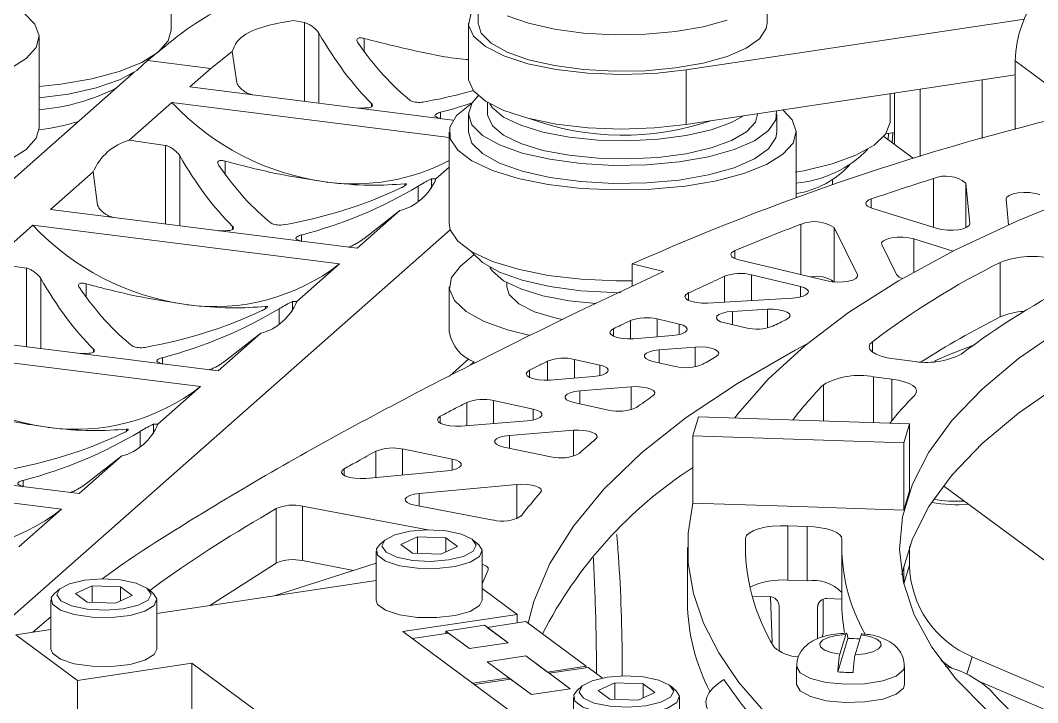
# Model space of a CAD drawing. Header units: millimetres. Extents: x 30 to 313, y 16 to 167.
# Drawn here: x 201.39 to 227.77, y 125.09 to 142.78 of the extents above; entities that cross this region are included whole.
import ezdxf

# ---------------------------------------------------------------- set-up
doc = ezdxf.new("R2010")
doc.units = ezdxf.units.MM

msp = doc.modelspace()

# ---------------------------------------------------------------- linework, layer by layer
at = {"color": 7, "linetype": 'Continuous', "lineweight": 15}
for p, q in [((205.294, 142.521), (205.294, 144.878)), ((213.254, 143.65), (213.254, 142.707)), ((220.754, 142.707), (220.754, 143.65)), ((208.473, 142.778), (208.757, 142.718)), ((218.65, 141.492), (227.421, 142.812)), ((213.004, 142.707), (213.004, 141.293)), ((201.872, 139.995), (201.872, 142.352)), ((206.88, 141.972), (206.326, 141.534)), ((206.997, 141.165), (206.88, 141.972)), ((204.689, 141.74), (204.678, 141.731)), ((204.689, 141.74), (206.326, 141.534)), ((228.483, 140.763), (227.182, 141.725)), ((227.182, 141.725), (227.182, 139.952)), ((204.34, 141.432), (186.619, 125.804)), ((206.326, 141.534), (205.778, 141.051)), ((218.65, 141.492), (218.65, 140.078)), ((204.239, 141.372), (204.199, 141.308)), ((218.65, 140.078), (227.182, 141.362)), ((226.329, 139.719), (226.329, 141.233)), ((203.794, 140.951), (203.794, 140.977)), ((205.778, 141.051), (212.603, 140.191)), ((223.945, 140.175), (223.945, 140.875)), ((224.055, 139.557), (224.055, 140.891)), ((224.721, 139.251), (224.721, 140.991)), ((205.318, 140.645), (204.211, 139.669)), ((205.318, 140.645), (212.504, 139.74)), ((213.504, 140.648), (213.504, 140.35)), ((213.004, 140.35), (213.004, 139.879)), ((220.504, 140.35), (220.504, 140.357)), ((221.004, 139.879), (221.004, 140.35)), ((212.504, 139.879), (212.504, 137.522)), ((221.504, 138.192), (221.504, 139.879)), ((223.828, 139.835), (224.055, 139.869)), ((223.995, 139.601), (224.006, 139.861)), ((204.211, 139.669), (205.151, 139.537)), ((224.542, 139.197), (223.774, 139.765)), ((203.279, 138.847), (202.172, 137.87)), ((203.39, 137.985), (203.279, 138.847)), ((212.504, 138.969), (212.163, 138.668)), ((212.051, 138.668), (212.163, 138.668)), ((222.445, 138.525), (222.445, 138.631)), ((226.006, 137.507), (225.905, 138.56)), ((227.009, 137.479), (226.945, 138.144)), ((202.172, 137.87), (210.123, 136.869)), ((211.23, 137.845), (210.123, 136.869)), ((211.23, 137.845), (210.291, 137.115)), ((223.468, 137.91), (225.164, 137.38)), ((201.712, 137.465), (200.605, 136.489)), ((201.712, 137.465), (209.663, 136.463)), ((212.535, 137.346), (197.844, 124.39)), ((223.091, 136.183), (222.491, 137.406)), ((224.102, 136.187), (223.721, 136.965)), ((224.556, 137.113), (225.574, 136.795)), ((212.8, 136.401), (213.142, 136.703)), ((200.605, 136.489), (201.544, 136.357)), ((209.663, 136.463), (208.556, 135.487)), ((218.066, 136.267), (217.254, 136.462)), ((217.254, 135.883), (217.254, 136.462)), ((222.305, 136.021), (220.017, 136.57)), ((226.792, 135.088), (226.792, 136.503)), ((221.615, 135.878), (220.346, 136.183)), ((212.51, 135.872), (212.51, 134.693)), ((214.004, 135.978), (214.004, 135.872)), ((208.445, 135.487), (208.556, 135.487)), ((219.208, 135.449), (221.41, 135.579)), ((219.851, 135.233), (220.761, 135.287)), ((218.468, 134.904), (217.901, 135.036)), ((220.196, 134.805), (219.651, 134.933)), ((198.566, 134.69), (206.517, 133.688)), ((207.624, 134.664), (206.517, 133.688)), ((207.624, 134.664), (206.684, 133.935)), ((217.292, 134.525), (218.297, 134.605)), ((198.106, 134.285), (206.057, 133.283)), ((217.951, 134.235), (218.882, 134.309)), ((213.052, 133.836), (213.151, 133.923)), ((216.41, 133.842), (215.755, 133.989)), ((218.367, 133.804), (217.788, 133.934)), ((224.512, 133.943), (224.044, 134.002)), ((225.116, 133.932), (225.096, 133.949)), ((215.121, 133.452), (216.247, 133.542)), ((223.981, 133.475), (223.513, 133.534)), ((206.057, 133.283), (204.95, 132.307)), ((215.894, 133.171), (217.225, 133.277)), ((214.685, 132.699), (213.653, 132.921)), ((216.641, 132.675), (215.739, 132.869)), ((218.82, 132.005), (218.97, 132.503)), ((218.97, 132.503), (224.442, 132.32)), ((204.839, 132.307), (204.95, 132.307)), ((212.815, 132.261), (214.53, 132.397)), ((224.293, 131.822), (224.442, 132.32)), ((224.442, 132.32), (224.442, 130.576)), ((214.07, 132.018), (215.729, 132.149)), ((218.82, 130.234), (218.82, 132.005)), ((218.82, 132.005), (224.293, 131.822)), ((212.581, 131.402), (211.296, 131.665)), ((215.145, 131.464), (213.924, 131.714)), ((224.293, 131.822), (224.293, 130.078)), ((194.959, 131.51), (202.91, 130.508)), ((204.017, 131.484), (202.91, 130.508)), ((204.017, 131.484), (203.078, 130.754)), ((194.5, 131.104), (202.451, 130.103)), ((210.349, 130.904), (212.453, 131.099)), ((211.729, 130.513), (214.263, 130.748)), ((224.293, 130.078), (224.442, 130.576)), ((225.324, 130.714), (228.361, 128.471)), ((202.451, 130.103), (201.344, 129.126)), ((208.016, 128.707), (208.016, 130.121)), ((211.956, 129.568), (208.7, 130.185)), ((208.7, 128.771), (208.7, 130.185)), ((213.643, 129.824), (211.616, 130.208)), ((221.556, 130.17), (218.827, 130.261)), ((224.293, 130.078), (221.556, 130.17)), ((221.79, 129.659), (221.291, 129.676)), ((221.291, 128.262), (221.291, 129.676)), ((221.79, 128.245), (221.79, 129.659)), ((210.84, 129.304), (210.699, 129.181)), ((211.682, 129.385), (211.25, 129.185)), ((211.682, 129.385), (212.417, 129.36)), ((211.682, 128.956), (211.682, 129.385)), ((212.721, 129.135), (212.417, 129.36)), ((212.417, 128.995), (212.417, 129.36)), ((213.272, 129.181), (213.131, 129.304)), ((210.61, 129.019), (210.61, 127.746)), ((211.25, 129.185), (211.554, 128.96)), ((212.721, 129.135), (212.289, 128.935)), ((213.36, 127.746), (213.36, 129.019)), ((218.685, 129.113), (218.685, 127.698)), ((222.685, 129.113), (222.685, 127.698)), ((224.442, 129.14), (224.442, 128.654)), ((210.027, 128.519), (208.7, 128.771)), ((212.289, 128.935), (211.554, 128.96)), ((208.016, 128.707), (206.303, 127.607)), ((210.61, 128.706), (207.939, 127.851)), ((224.293, 128.631), (224.293, 128.18)), ((204.928, 127.398), (210.61, 128.252)), ((221.79, 128.245), (221.291, 128.262)), ((202.407, 128.037), (202.267, 127.913)), ((203.249, 128.117), (202.818, 127.917)), ((203.249, 128.117), (203.985, 128.092)), ((203.249, 127.688), (203.249, 128.117)), ((204.288, 127.868), (203.985, 128.092)), ((203.985, 127.727), (203.985, 128.092)), ((204.839, 127.913), (204.699, 128.037)), ((213.36, 128.047), (214.268, 127.376)), ((202.178, 127.751), (202.178, 126.478)), ((202.818, 127.917), (203.122, 127.693)), ((203.857, 127.668), (203.122, 127.693)), ((204.288, 127.868), (203.857, 127.668)), ((204.928, 126.478), (204.928, 127.751)), ((220.362, 127.853), (220.813, 127.838)), ((222.207, 126.883), (222.207, 127.771)), ((222.306, 127.788), (222.685, 127.775)), ((206.303, 127.607), (206.299, 127.604)), ((221.062, 126.416), (221.062, 127.593)), ((222.057, 126.742), (222.057, 127.56)), ((202.178, 127.313), (201.709, 126.914)), ((211.306, 126.931), (214.268, 127.376)), ((214.495, 127.192), (213.493, 127.041)), ((214.268, 127.376), (214.268, 127.158)), ((214.495, 127.192), (216.062, 126.034)), ((201.27, 126.848), (202.178, 126.985)), ((214.82, 124.332), (211.306, 126.931)), ((211.551, 126.749), (212.49, 126.891)), ((212.418, 126.943), (213.421, 127.094)), ((212.418, 126.88), (212.418, 126.943)), ((213.031, 126.491), (212.418, 126.943)), ((213.031, 126.491), (212.49, 126.891)), ((214.034, 126.641), (213.421, 127.094)), ((213.493, 127.041), (214.034, 126.641)), ((201.27, 126.848), (202.873, 125.663)), ((214.034, 126.641), (213.031, 126.491)), ((222.844, 126.75), (222.584, 125.885)), ((222.637, 126.343), (222.791, 126.857)), ((223.189, 126.844), (223.035, 126.33)), ((202.873, 125.663), (205.836, 126.108)), ((205.836, 126.108), (208.061, 124.464)), ((205.836, 126.108), (205.836, 124.586)), ((214.493, 126.302), (213.49, 126.151)), ((214.057, 125.733), (213.49, 126.151)), ((214.641, 125.3), (213.49, 126.151)), ((214.493, 126.302), (215.059, 125.883)), ((215.644, 125.451), (214.493, 126.302)), ((225.261, 126.18), (225.552, 125.973)), ((226.07, 126.279), (238.399, 120.957)), ((216.062, 126.034), (215.059, 125.883)), ((216.106, 126.002), (215.103, 125.851)), ((215.103, 125.851), (215.644, 125.451)), ((216.062, 126.034), (216.062, 125.995)), ((216.106, 126.002), (216.476, 125.728)), ((221.513, 126.028), (221.513, 125.556)), ((224.313, 125.556), (224.313, 126.028)), ((202.873, 122.45), (202.873, 125.663)), ((213.117, 125.591), (214.057, 125.733)), ((213.161, 125.559), (214.1, 125.7)), ((214.056, 125.694), (214.057, 125.733)), ((214.641, 125.3), (214.1, 125.7)), ((216.8, 125.601), (216.368, 125.401)), ((216.8, 125.601), (217.535, 125.577)), ((216.8, 125.173), (216.8, 125.601)), ((217.839, 125.352), (217.535, 125.577)), ((217.535, 125.211), (217.535, 125.577)), ((226.315, 125.611), (237.771, 120.666)), ((215.644, 125.451), (214.641, 125.3)), ((215.957, 125.521), (215.817, 125.397)), ((216.368, 125.401), (216.672, 125.177)), ((217.839, 125.352), (217.407, 125.152)), ((218.389, 125.397), (218.249, 125.521)), ((215.728, 125.235), (215.728, 123.963)), ((217.407, 125.152), (216.672, 125.177)), ((218.478, 123.963), (218.478, 125.235))]:
    msp.add_line(p, q, dxfattribs=at)
at = {"color": 8, "linetype": 'Continuous', "lineweight": 15}
for p, q in [((208.757, 140.676), (208.757, 142.718)), ((209.129, 140.629), (209.129, 142.442)), ((210.302, 141.97), (210.302, 142.309)), ((210.496, 140.543), (210.496, 140.618)), ((212.282, 140.231), (212.282, 140.393)), ((223.892, 139.678), (223.9, 139.845)), ((205.151, 137.495), (205.151, 139.537)), ((205.523, 137.448), (205.523, 139.262)), ((206.696, 138.79), (206.696, 139.129)), ((211.354, 138.489), (211.354, 138.542)), ((212.051, 138.415), (212.051, 138.668)), ((225.062, 137.412), (225.062, 138.676)), ((225.905, 137.401), (225.905, 138.56)), ((211.705, 138.096), (211.705, 138.483)), ((223.452, 137.916), (223.452, 138.148)), ((206.89, 137.362), (206.89, 137.438)), ((221.622, 136.185), (221.622, 137.49)), ((226.006, 137.496), (226.006, 137.507)), ((208.676, 137.051), (208.676, 137.213)), ((222.491, 135.993), (222.491, 137.406)), ((224.556, 136.252), (224.556, 137.113)), ((219.917, 136.601), (219.917, 136.808)), ((201.544, 134.315), (201.544, 136.357)), ((219.648, 135.475), (219.648, 136.145)), ((220.346, 135.516), (220.346, 136.183)), ((223.091, 136.129), (223.091, 136.183)), ((201.917, 134.268), (201.917, 136.081)), ((203.09, 135.609), (203.09, 135.948)), ((221.615, 135.608), (221.615, 135.878)), ((218.714, 135.517), (218.714, 135.71)), ((207.747, 135.308), (207.747, 135.361)), ((208.445, 135.235), (208.445, 135.487)), ((208.099, 134.916), (208.099, 135.302)), ((219.851, 134.886), (219.851, 135.233)), ((220.761, 134.804), (220.761, 135.287)), ((217.204, 134.521), (217.204, 134.994)), ((217.901, 134.573), (217.901, 135.036)), ((218.468, 134.63), (218.468, 134.904)), ((216.764, 134.593), (216.764, 134.782)), ((218.882, 133.795), (218.882, 134.309)), ((223.479, 134.182), (223.479, 134.445)), ((203.284, 134.182), (203.284, 134.257)), ((205.07, 133.871), (205.07, 134.032)), ((217.951, 133.898), (217.951, 134.235)), ((212.514, 133.557), (213.018, 134.001)), ((215.06, 133.449), (215.06, 133.943)), ((215.755, 133.503), (215.755, 133.989)), ((216.41, 133.566), (216.41, 133.842)), ((214.588, 133.522), (214.588, 133.706)), ((223.513, 132.351), (223.513, 133.534)), ((217.225, 132.684), (217.225, 133.277)), ((222.209, 132.395), (222.209, 133.327)), ((223.981, 132.392), (223.981, 133.475)), ((215.894, 132.835), (215.894, 133.171)), ((212.96, 132.272), (212.96, 132.871)), ((213.653, 132.327), (213.653, 132.921)), ((214.685, 132.419), (214.685, 132.699)), ((212.276, 132.334), (212.276, 132.512)), ((204.141, 132.128), (204.141, 132.181)), ((204.839, 132.055), (204.839, 132.307)), ((204.492, 131.736), (204.492, 132.122)), ((214.07, 131.684), (214.07, 132.018)), ((215.729, 131.478), (215.729, 132.149)), ((211.296, 130.992), (211.296, 131.665)), ((210.606, 130.928), (210.606, 131.609)), ((212.581, 131.118), (212.581, 131.402)), ((209.784, 130.98), (209.784, 131.15)), ((201.464, 130.69), (201.464, 130.852)), ((214.263, 129.857), (214.263, 130.748)), ((211.729, 130.186), (211.729, 130.513)), ((220.191, 128.875), (220.191, 129.35)), ((224.296, 128.167), (224.442, 128.654)), ((220.834, 127.833), (220.88, 126.646)), ((222.057, 127.56), (222.094, 127.682)), ((222.177, 126.784), (222.207, 126.883)), ((225.933, 125.826), (226.07, 126.279))]:
    msp.add_line(p, q, dxfattribs=at)
at = {"color": 7, "linetype": 'Continuous', "lineweight": 15, "flags": 128}
for points in [[(201.292, 143.089), (201.474, 142.969), (201.762, 142.681), (201.871, 142.38), (201.795, 142.077), (201.539, 141.786), (201.111, 141.518), (200.531, 141.284), (199.821, 141.094), (199.011, 140.955), (198.134, 140.874), (197.226, 140.853), (196.323, 140.894), (195.464, 140.994), (194.682, 141.15), (194.011, 141.355), (193.478, 141.6), (193.103, 141.877), (192.904, 142.173), (192.887, 142.477), (193.054, 142.775), (193.398, 143.056), (193.451, 143.089)], [(218.65, 141.492), (217.826, 141.402), (216.963, 141.374), (216.103, 141.408), (215.284, 141.503), (214.547, 141.655), (213.925, 141.856), (213.447, 142.097), (213.136, 142.367), (213.007, 142.653), (213.066, 142.941), (213.254, 143.171)], [(256.966, 143.058), (255.458, 143.004), (252.704, 142.858), (249.985, 142.651), (247.314, 142.384), (244.701, 142.059), (242.159, 141.677), (239.698, 141.24), (237.33, 140.749), (235.065, 140.206), (232.913, 139.615), (230.884, 138.978), (228.985, 138.297), (227.227, 137.575), (225.616, 136.817), (224.16, 136.024), (222.864, 135.201), (221.736, 134.351), (220.779, 133.477), (219.998, 132.585), (219.912, 132.471)], [(219.715, 142.786), (219.095, 142.612), (218.377, 142.487), (217.594, 142.416), (216.784, 142.402), (215.985, 142.447), (215.233, 142.548), (214.564, 142.701), (214.009, 142.898)], [(205.294, 142.521), (205.218, 142.246), (204.961, 141.955), (204.534, 141.686), (203.953, 141.453), (203.244, 141.263), (202.434, 141.124), (201.872, 141.064)], [(220.754, 142.707), (220.73, 142.567), (220.552, 142.303), (220.209, 142.058), (219.715, 141.844), (219.095, 141.67), (218.377, 141.544), (217.594, 141.473), (216.784, 141.459), (215.985, 141.504), (215.233, 141.605), (214.564, 141.758), (214.009, 141.955), (213.594, 142.187), (213.338, 142.444), (213.254, 142.707)], [(204.714, 141.784), (204.692, 141.75), (204.408, 141.478), (203.955, 141.232), (203.354, 141.025), (202.633, 140.865), (201.872, 140.765)], [(218.65, 140.078), (217.826, 139.988), (216.963, 139.96), (216.103, 139.994), (215.284, 140.089), (214.547, 140.241), (213.925, 140.442), (213.447, 140.683), (213.136, 140.953), (213.007, 141.238), (213.004, 141.293)], [(221.158, 140.455), (221.4, 140.2), (221.504, 139.898), (221.423, 139.596), (221.162, 139.305), (220.731, 139.038), (220.147, 138.805), (219.434, 138.616), (218.622, 138.479), (217.743, 138.399), (216.835, 138.38), (215.933, 138.422), (215.075, 138.524), (214.296, 138.681), (213.628, 138.887), (213.098, 139.134), (212.728, 139.411), (212.533, 139.708), (212.522, 140.011), (212.693, 140.309), (213.041, 140.59), (213.084, 140.615)], [(220.997, 140.431), (220.979, 140.2), (220.789, 139.919), (220.422, 139.658), (219.896, 139.429), (219.234, 139.243), (218.468, 139.109), (217.634, 139.034), (216.77, 139.019), (215.917, 139.067), (215.115, 139.175), (214.401, 139.338), (213.809, 139.548), (213.366, 139.796), (213.094, 140.069), (213.004, 140.356), (213.101, 140.643), (213.262, 140.822)], [(220.137, 140.302), (219.83, 140.133), (219.299, 139.941), (218.654, 139.793), (217.925, 139.696), (217.151, 139.656), (216.369, 139.674), (215.619, 139.75), (214.939, 139.88), (214.362, 140.057), (213.917, 140.272), (213.627, 140.514), (213.559, 140.615)], [(220.504, 140.35), (220.446, 140.139), (220.218, 139.889), (219.83, 139.662), (219.299, 139.469), (218.654, 139.321), (217.925, 139.225), (217.151, 139.185), (216.369, 139.203), (215.619, 139.279), (214.939, 139.408), (214.362, 139.585), (213.917, 139.8), (213.627, 140.043), (213.507, 140.301), (213.504, 140.35)], [(223.945, 140.175), (223.943, 140.127), (223.822, 139.826), (223.522, 139.54), (223.055, 139.279), (222.44, 139.055), (221.702, 138.877), (221.489, 138.839)], [(201.872, 139.995), (201.795, 139.72), (201.539, 139.429), (201.111, 139.161), (200.531, 138.927), (199.821, 138.737), (199.011, 138.598), (198.134, 138.517), (197.226, 138.496), (196.323, 138.537), (195.464, 138.637), (194.682, 138.793), (194.011, 138.998), (193.478, 139.243), (193.103, 139.52), (192.904, 139.816), (192.872, 139.995)], [(221.004, 139.879), (220.979, 139.729), (220.789, 139.447), (220.422, 139.186), (219.896, 138.958), (219.234, 138.772), (218.468, 138.638), (217.634, 138.562), (216.77, 138.548), (215.917, 138.596), (215.115, 138.704), (214.401, 138.866), (213.809, 139.077), (213.366, 139.324), (213.094, 139.598), (213.004, 139.879)], [(256.221, 139.774), (254.176, 139.67), (251.687, 139.49), (249.241, 139.252), (246.852, 138.957), (244.529, 138.608), (242.285, 138.206), (240.131, 137.753), (238.077, 137.25), (236.133, 136.701), (234.309, 136.108), (232.614, 135.475), (231.055, 134.803), (229.64, 134.097), (228.377, 133.359), (227.271, 132.594), (226.328, 131.805), (225.552, 130.996), (224.947, 130.172), (224.517, 129.334), (224.262, 128.49), (224.247, 128.406)], [(226.945, 138.144), (226.964, 138.195), (227.027, 138.241), (227.129, 138.279), (227.261, 138.305), (227.41, 138.316), (227.562, 138.312), (227.703, 138.293), (227.82, 138.26)], [(223.452, 138.148), (223.39, 138.123), (223.344, 138.093), (223.317, 138.061), (223.31, 138.028), (223.322, 137.995), (223.353, 137.964), (223.402, 137.935), (223.468, 137.91)], [(217.254, 136.024), (216.835, 136.023), (215.933, 136.065), (215.075, 136.167), (214.296, 136.324), (213.628, 136.53), (213.098, 136.777), (212.728, 137.054), (212.533, 137.351), (212.504, 137.522)], [(226.006, 137.507), (225.989, 137.458), (225.931, 137.414), (225.836, 137.376), (225.712, 137.35), (225.571, 137.336), (225.425, 137.337), (225.285, 137.352), (225.164, 137.38)], [(224.556, 137.113), (224.429, 137.142), (224.28, 137.157), (224.125, 137.156), (223.979, 137.139), (223.856, 137.108), (223.766, 137.066), (223.72, 137.016), (223.721, 136.965)], [(216.958, 135.717), (216.77, 135.719), (215.917, 135.767), (215.115, 135.875), (214.401, 136.038), (213.809, 136.248), (213.366, 136.496), (213.094, 136.77), (213.084, 136.785)], [(219.917, 136.808), (219.863, 136.78), (219.826, 136.749), (219.81, 136.715), (219.814, 136.682), (219.838, 136.649), (219.881, 136.619), (219.941, 136.592), (220.017, 136.57)], [(212.8, 136.401), (212.568, 136.111), (212.514, 135.811), (212.641, 135.513), (212.943, 135.23), (213.41, 134.973), (214.021, 134.752), (214.605, 134.605)], [(216.308, 135.436), (215.619, 135.508), (214.939, 135.637), (214.362, 135.814), (213.917, 136.029), (213.627, 136.272), (213.559, 136.373)], [(223.091, 136.183), (223.093, 136.134), (223.052, 136.087), (222.972, 136.046), (222.86, 136.014), (222.726, 135.995), (222.58, 135.99), (222.436, 135.998), (222.305, 136.021)], [(215.442, 135.018), (215.277, 135.054), (214.722, 135.223), (214.309, 135.432), (214.066, 135.67), (214.004, 135.872)], [(221.615, 135.878), (221.72, 135.845), (221.79, 135.802), (221.822, 135.755), (221.81, 135.706), (221.757, 135.661), (221.668, 135.622), (221.548, 135.594), (221.41, 135.579)], [(218.714, 135.71), (218.647, 135.666), (218.621, 135.618), (218.639, 135.569), (218.698, 135.524), (218.794, 135.487), (218.919, 135.461), (219.061, 135.448), (219.208, 135.449)], [(219.851, 135.233), (219.712, 135.218), (219.592, 135.19), (219.502, 135.151), (219.45, 135.105), (219.439, 135.056), (219.472, 135.009), (219.545, 134.966), (219.651, 134.933)], [(221.261, 135.029), (221.325, 135.073), (221.348, 135.121), (221.329, 135.169), (221.268, 135.213), (221.172, 135.25), (221.048, 135.276), (220.907, 135.288), (220.761, 135.287)], [(218.468, 134.904), (218.572, 134.871), (218.644, 134.83), (218.678, 134.783), (218.672, 134.736), (218.625, 134.691), (218.542, 134.652), (218.43, 134.622), (218.297, 134.605)], [(216.764, 134.782), (216.698, 134.737), (216.676, 134.687), (216.698, 134.638), (216.763, 134.593), (216.866, 134.556), (216.996, 134.532), (217.142, 134.521), (217.292, 134.525)], [(228.377, 134.773), (227.271, 134.008), (226.328, 133.22), (225.552, 132.411), (224.947, 131.586), (224.517, 130.749), (224.262, 129.904), (224.186, 129.055), (224.287, 128.206), (224.565, 127.362), (225.019, 126.527), (225.647, 125.704), (226.446, 124.897)], [(221.772, 134.381), (221.478, 134.226), (219.979, 133.367), (218.649, 132.478), (217.494, 131.562), (216.518, 130.623), (215.726, 129.665), (215.12, 128.692), (214.704, 127.709), (214.553, 127.149)], [(219.429, 134.063), (219.484, 134.108), (219.497, 134.156), (219.468, 134.203), (219.399, 134.246), (219.296, 134.28), (219.169, 134.303), (219.026, 134.313), (218.882, 134.309)], [(223.479, 134.445), (223.418, 134.381), (223.398, 134.315), (223.418, 134.248), (223.477, 134.184), (223.574, 134.125), (223.705, 134.073), (223.863, 134.032), (224.044, 134.002)], [(226.101, 134.361), (225.481, 134.111), (225.096, 133.949)], [(217.951, 134.235), (217.817, 134.217), (217.704, 134.187), (217.621, 134.148), (217.575, 134.102), (217.57, 134.054), (217.607, 134.008), (217.681, 133.967), (217.788, 133.934)], [(216.247, 133.542), (216.381, 133.559), (216.494, 133.589), (216.577, 133.628), (216.623, 133.674), (216.628, 133.722), (216.591, 133.769), (216.517, 133.81), (216.41, 133.842)], [(214.588, 133.706), (214.525, 133.661), (214.505, 133.612), (214.529, 133.563), (214.595, 133.519), (214.698, 133.483), (214.827, 133.459), (214.973, 133.448), (215.121, 133.452)], [(217.79, 133.041), (217.834, 133.086), (217.838, 133.133), (217.803, 133.178), (217.732, 133.219), (217.629, 133.251), (217.504, 133.272), (217.365, 133.281), (217.225, 133.277)], [(224.577, 133.06), (224.619, 133.122), (224.625, 133.185), (224.595, 133.248), (224.529, 133.307), (224.431, 133.362), (224.304, 133.409), (224.152, 133.447), (223.981, 133.475)], [(215.894, 133.171), (215.759, 133.153), (215.646, 133.123), (215.563, 133.083), (215.517, 133.037), (215.514, 132.989), (215.552, 132.942), (215.63, 132.901), (215.739, 132.869)], [(214.685, 132.699), (214.794, 132.667), (214.872, 132.626), (214.91, 132.579), (214.907, 132.531), (214.861, 132.485), (214.778, 132.445), (214.665, 132.415), (214.53, 132.397)], [(212.276, 132.512), (212.217, 132.467), (212.2, 132.418), (212.226, 132.37), (212.293, 132.326), (212.395, 132.291), (212.524, 132.267), (212.668, 132.257), (212.815, 132.261)], [(214.07, 132.018), (213.934, 132), (213.819, 131.969), (213.737, 131.929), (213.692, 131.882), (213.691, 131.833), (213.732, 131.786), (213.812, 131.745), (213.924, 131.714)], [(216.31, 131.926), (216.342, 131.97), (216.338, 132.015), (216.297, 132.058), (216.223, 132.096), (216.121, 132.126), (215.998, 132.146), (215.865, 132.154), (215.729, 132.149)], [(212.453, 131.099), (212.585, 131.119), (212.695, 131.15), (212.774, 131.19), (212.814, 131.237), (212.813, 131.285), (212.771, 131.331), (212.692, 131.371), (212.581, 131.402)], [(209.784, 131.15), (209.729, 131.104), (209.716, 131.055), (209.747, 131.007), (209.818, 130.963), (209.925, 130.929), (210.057, 130.907), (210.202, 130.898), (210.349, 130.904)], [(214.876, 130.54), (214.896, 130.584), (214.881, 130.628), (214.832, 130.669), (214.753, 130.704), (214.648, 130.731), (214.525, 130.748), (214.394, 130.754), (214.263, 130.748)], [(211.729, 130.513), (211.595, 130.493), (211.484, 130.461), (211.406, 130.42), (211.366, 130.373), (211.37, 130.324), (211.416, 130.278), (211.5, 130.238), (211.616, 130.208)], [(218.827, 130.261), (218.7, 129.481), (218.703, 128.701), (218.838, 127.921), (219.102, 127.146), (219.496, 126.376), (220.017, 125.615), (220.665, 124.865), (221.438, 124.128)], [(213.102, 129.328), (212.824, 129.458), (212.419, 129.542), (211.948, 129.568), (211.482, 129.532), (211.093, 129.44), (210.84, 129.305), (210.761, 129.147), (210.869, 128.992), (211.146, 128.862), (211.552, 128.778), (212.023, 128.752), (212.489, 128.788), (212.878, 128.88), (213.131, 129.015), (213.21, 129.173), (213.102, 129.328)], [(220.191, 129.35), (220.216, 129.419), (220.283, 129.484), (220.388, 129.543), (220.527, 129.594), (220.694, 129.634), (220.883, 129.661), (221.085, 129.676), (221.291, 129.676)], [(221.79, 129.659), (221.973, 129.648), (222.145, 129.625), (222.302, 129.591), (222.438, 129.549), (222.548, 129.499), (222.628, 129.444), (222.676, 129.384), (222.69, 129.322)], [(210.699, 129.181), (210.622, 129.078), (210.65, 128.91), (210.857, 128.757), (211.217, 128.638), (211.681, 128.572), (212.186, 128.565), (212.664, 128.62), (213.05, 128.729), (213.293, 128.876), (213.358, 129.043), (213.272, 129.181)], [(213.519, 128.529), (213.519, 128.581), (213.471, 128.63), (213.381, 128.672), (213.36, 128.679)], [(213.519, 128.529), (213.411, 128.289), (213.36, 128.168)], [(204.67, 128.06), (204.392, 128.19), (203.987, 128.274), (203.515, 128.301), (203.05, 128.265), (202.661, 128.172), (202.407, 128.037), (202.329, 127.88), (202.436, 127.725), (202.714, 127.595), (203.12, 127.511), (203.591, 127.484), (204.057, 127.52), (204.446, 127.613), (204.699, 127.748), (204.778, 127.905), (204.67, 128.06)], [(202.267, 127.913), (202.19, 127.811), (202.217, 127.643), (202.425, 127.489), (202.785, 127.371), (203.249, 127.304), (203.754, 127.298), (204.232, 127.352), (204.618, 127.461), (204.86, 127.609), (204.926, 127.776), (204.839, 127.913)], [(210.61, 127.746), (210.65, 127.637), (210.857, 127.484), (211.217, 127.366), (211.681, 127.299), (212.186, 127.292), (212.664, 127.347), (213.05, 127.456), (213.293, 127.604), (213.36, 127.746)], [(222.791, 126.857), (222.542, 126.83), (222.333, 126.777), (222.186, 126.705), (222.117, 126.62), (222.134, 126.533), (222.235, 126.452), (222.409, 126.387), (222.637, 126.343)], [(223.035, 126.33), (223.284, 126.357), (223.493, 126.41), (223.64, 126.483), (223.709, 126.567), (223.692, 126.654), (223.591, 126.735), (223.417, 126.801), (223.189, 126.844)], [(202.178, 126.478), (202.217, 126.37), (202.425, 126.216), (202.785, 126.098), (203.249, 126.031), (203.754, 126.025), (204.232, 126.08), (204.618, 126.188), (204.86, 126.336), (204.928, 126.478)], [(218.22, 125.545), (217.942, 125.674), (217.537, 125.759), (217.065, 125.785), (216.6, 125.749), (216.211, 125.656), (215.958, 125.521), (215.879, 125.364), (215.987, 125.209), (216.264, 125.079), (216.67, 124.995), (217.141, 124.969), (217.607, 125.005), (217.996, 125.097), (218.249, 125.232), (218.328, 125.389), (218.22, 125.545)], [(219.63, 125.689), (219.469, 125.58), (219.341, 125.466), (219.247, 125.348), (219.188, 125.228), (219.163, 125.106), (219.175, 124.985), (219.222, 124.864), (219.304, 124.745)], [(215.817, 125.397), (215.74, 125.295), (215.767, 125.127), (215.975, 124.973), (216.335, 124.855), (216.799, 124.788), (217.304, 124.782), (217.782, 124.837), (218.168, 124.945), (218.41, 125.093), (218.476, 125.26), (218.389, 125.397)], [(221.513, 125.556), (221.604, 125.391), (221.871, 125.245), (222.279, 125.14), (222.773, 125.092)], [(222.773, 125.092), (223.286, 125.107), (223.748, 125.182), (224.098, 125.308), (224.287, 125.467), (224.313, 125.556)]]:
    msp.add_lwpolyline(points, dxfattribs=at)
at = {"color": 8, "linetype": 'Continuous', "lineweight": 15, "flags": 128}
for points in [[(221.513, 126.027), (221.604, 125.863), (221.871, 125.716), (222.279, 125.612), (222.773, 125.564)], [(222.773, 125.564), (223.286, 125.578), (223.748, 125.653), (224.098, 125.779), (224.287, 125.939), (224.313, 126.028)]]:
    msp.add_lwpolyline(points, dxfattribs=at)
at = {"color": 7, "linetype": 'Continuous', "lineweight": 15}
for centre, radius, start, end in [((229.959, 141.692), 2.777, 100.3327, 179.3246), ((201.5, 145.682), 5.228, 274.0738, 297.1168), ((210.214, 145.239), 6.714, 223.176, 262.1196), ((244.015, 76.393), 65.761, 103.32532, 114.01322), ((201.229, 145.431), 5.531, 276.6381, 287.512), ((217.018, 146.923), 7.121, 249.9774, 288.6066), ((204.577, 138.315), 1.403, 105.0915, 157.7277), ((221.265, 141.48), 2.929, 274.6851, 315.8194), ((210.031, 143.895), 5.356, 262.0956, 297.5008), ((221.146, 140.634), 2.373, 278.6833, 317.3285), ((210.865, 139.199), 1.403, 285.0915, 337.7277), ((244.787, 75.703), 65.989, 107.39166, 108.86331), ((225.386, 137.911), 0.83, 51.3617, 112.9467), ((206.608, 142.059), 6.714, 223.176, 262.1196), ((239.765, 89.607), 51.205, 110.7512, 112.8062), ((221.977, 136.619), 0.94, 56.8767, 112.1919), ((227.644, 134.256), 2.402, 76.3158, 110.7833), ((206.429, 140.635), 5.279, 261.9294, 307.789), ((236.127, 117.772), 20.928, 116.4918, 127.1835), ((220.061, 134.99), 1.226, 76.5579, 109.6718), ((222.033, 135.377), 0.768, 53.2917, 102.535), ((224.326, 136.374), 0.292, 219.7978, 258.7737), ((237.642, 118.471), 19.637, 116.527, 127.1482), ((207.258, 136.019), 1.403, 285.0915, 337.7277), ((217.622, 133.852), 1.216, 76.7193, 110.1037), ((237.45, 114.011), 23.619, 116.8235, 122.532), ((227.487, 133.49), 1.743, 92.4378, 113.5032), ((220.475, 135.977), 1.205, 256.6049, 290.6203), ((236.466, 103.855), 34.684, 116.0001, 116.6665), ((213.494, 134.859), 0.997, 189.5676, 249.8927), ((203.002, 138.878), 6.714, 223.176, 262.1196), ((215.483, 132.815), 1.205, 76.9523, 110.5759), ((232.962, 110.401), 27.258, 119.7657, 120.6097), ((224.876, 135.954), 2.044, 259.7264, 296.3697), ((218.638, 134.93), 1.158, 256.4674, 292.5544), ((223.14, 131.676), 1.896, 78.6677, 119.4335), ((202.823, 137.454), 5.279, 261.9294, 307.789), ((228.72, 126.86), 9.177, 135.1974, 142.7011), ((213.389, 131.76), 1.191, 77.1987, 111.0984), ((229.453, 115.924), 20.713, 124.2682, 125.7008), ((230.865, 126.844), 8.841, 135.3327, 141.5943), ((216.904, 133.744), 1.101, 256.1905, 294.8176), ((203.652, 132.838), 1.403, 285.0915, 337.7277), ((226.11, 120.236), 15.254, 129.9764, 132.1359), ((211.042, 130.52), 1.172, 77.4698, 111.8023), ((215.4, 132.468), 1.036, 255.7955, 297.3887), ((224.988, 121.702), 11.313, 123.0371, 152.7986), ((222.573, 123.734), 10.274, 138.515, 142.9286), ((225.663, 134.213), 3.902, 261.219, 272.931), ((199.216, 134.274), 5.279, 261.9294, 307.789), ((208.459, 129.068), 1.143, 77.8402, 112.835), ((225.665, 133.618), 3.399, 259.0121, 275.2246), ((213.887, 130.734), 0.942, 255.0079, 301.2074), ((225.214, 129.163), 5.026, 177.8682, 211.6779), ((227.354, 129.155), 4.666, 177.9502, 209.4512), ((208.459, 127.654), 1.143, 77.8402, 112.835), ((227.067, 128.707), 2.625, 181.1656, 247.6734), ((221.121, 126.378), 1.891, 84.8479, 115.6369), ((221.951, 127.232), 1.025, 44.2502, 98.9958), ((223.828, 127.753), 5.143, 180.6081, 207.514), ((220.81, 127.585), 0.252, 1.8635, 89.2369), ((222.29, 127.555), 0.233, 86.1765, 178.6846), ((226.974, 127.702), 4.289, 180.042, 190.7003), ((222.913, 122.84), 3.91, 86.3991, 91.0135), ((221.586, 127.248), 0.972, 228.116, 268.906), ((222.912, 129.754), 3.883, 265.1456, 271.0244), ((224.772, 123.489), 2.61, 47.8955, 76.5555), ((227.53, 130.934), 9.483, 213.5815, 226.4505), ((236.955, 135.027), 14.179, 222.6234, 244.432)]:
    msp.add_arc(centre, radius, start, end, dxfattribs=at)
for centre, major_axis, ratio, start_param, end_param in [((211.052, 146.078), (-1.988, 6.457), 0.476834, 2.015928, 2.416064), ((211.602, 146.563), (-1.988, 6.457), 0.476834, 2.15545, 2.54014), ((211.602, 146.563), (7.937, 2.444), 0.699056, 3.948091, 3.958871), ((211.602, 146.563), (7.937, 2.444), 0.699056, 4.528444, 4.689769), ((211.052, 146.078), (7.937, 2.444), 0.699056, 4.652519, 4.755291), ((211.602, 146.563), (7.937, 2.444), 0.699056, 4.319142, 4.348228), ((211.602, 146.563), (-1.988, 6.457), 0.476834, 2.720356, 2.754961), ((207.446, 142.897), (-1.988, 6.457), 0.476834, 2.015928, 2.416064), ((207.996, 143.382), (-1.988, 6.457), 0.476834, 2.15545, 2.54014), ((207.996, 143.382), (7.937, 2.444), 0.699056, 4.528444, 4.913133), ((207.446, 142.897), (7.937, 2.444), 0.699056, 4.652519, 5.052656), ((207.996, 143.382), (7.937, 2.444), 0.699056, 3.948091, 3.958871), ((207.996, 143.382), (7.937, 2.444), 0.699056, 4.319142, 4.348228), ((207.996, 143.382), (-1.988, 6.457), 0.476834, 2.720356, 2.754961), ((207.996, 143.382), (-1.988, 6.457), 0.476834, 3.109712, 3.120492), ((203.839, 139.717), (-1.988, 6.457), 0.476834, 2.015928, 2.416064), ((204.389, 140.202), (-1.988, 6.457), 0.476834, 2.15545, 2.54014), ((204.389, 140.202), (7.937, 2.444), 0.699056, 4.528444, 4.913133), ((203.839, 139.717), (7.937, 2.444), 0.699056, 4.652519, 5.052656), ((204.389, 140.202), (7.937, 2.444), 0.699056, 4.319142, 4.348228), ((204.389, 140.202), (-1.988, 6.457), 0.476834, 2.720356, 2.754961), ((204.389, 140.202), (-1.988, 6.457), 0.476834, 3.109712, 3.120492), ((200.783, 137.021), (7.937, 2.444), 0.699056, 4.528444, 4.913133), ((200.233, 136.536), (7.937, 2.444), 0.699056, 4.652519, 5.052656), ((200.783, 137.021), (-1.988, 6.457), 0.476834, 2.720356, 2.754961), ((200.783, 137.021), (-1.988, 6.457), 0.476834, 3.109712, 3.120492)]:
    msp.add_ellipse(centre, major_axis=major_axis, ratio=ratio, start_param=start_param, end_param=end_param, dxfattribs=at)
for points, knots in [([(208.747, 143.513), (208.588, 143.544), (208.038, 143.65), (207.088, 143.347), (205.891, 142.732), (205.104, 142.082), (204.689, 141.74)], [0, 0, 0, 0, 0.124895, 0.429431, 0.699792, 1, 1, 1, 1]), ([(208.473, 142.778), (208.2, 142.729), (207.569, 142.615), (207.016, 142.327), (206.92, 142.076), (206.88, 141.972)], [0, 0, 0, 0, 0.309226, 0.714617, 1, 1, 1, 1]), ([(208.757, 142.718), (208.783, 142.709), (208.836, 142.693), (208.925, 142.641), (209.015, 142.575), (209.089, 142.503), (209.118, 142.459), (209.129, 142.442)], [0, 0, 0, 0, 0.194273, 0.38755, 0.610511, 0.848003, 1, 1, 1, 1]), ([(210.132, 142.209), (210.123, 142.224), (210.105, 142.256), (210.112, 142.293), (210.142, 142.318), (210.193, 142.326), (210.25, 142.322), (210.288, 142.312), (210.302, 142.309)], [0, 0, 0, 0, 0.185435, 0.371321, 0.547377, 0.718354, 0.8952, 1, 1, 1, 1]), ([(210.302, 142.309), (210.731, 142.2), (211.59, 141.983), (212.571, 141.79), (212.985, 141.761), (213.004, 141.759)], [0, 0, 0, 0, 0.487224, 0.976753, 1, 1, 1, 1]), ([(207.343, 140.866), (207.313, 140.877), (207.255, 140.899), (207.164, 140.958), (207.08, 141.031), (207.021, 141.106), (207.003, 141.149), (206.997, 141.165)], [0, 0, 0, 0, 0.200353, 0.399878, 0.624656, 0.862193, 1, 1, 1, 1]), ([(210.496, 140.618), (210.505, 140.607), (210.523, 140.584), (210.515, 140.552), (210.481, 140.527), (210.43, 140.512), (210.388, 140.509), (210.371, 140.508)], [0, 0, 0, 0, 0.213551, 0.427148, 0.639735, 0.851936, 1, 1, 1, 1]), ([(211.83, 140.661), (211.803, 140.657), (211.749, 140.65), (211.663, 140.652), (211.586, 140.664), (211.53, 140.682), (211.508, 140.697), (211.499, 140.703)], [0, 0, 0, 0, 0.214688, 0.42938, 0.643963, 0.858477, 1, 1, 1, 1]), ([(212.157, 140.283), (212.148, 140.289), (212.13, 140.302), (212.138, 140.327), (212.172, 140.354), (212.224, 140.376), (212.265, 140.388), (212.282, 140.393)], [0, 0, 0, 0, 0.213551, 0.427148, 0.639735, 0.851936, 1, 1, 1, 1]), ([(205.151, 139.537), (205.177, 139.529), (205.23, 139.512), (205.319, 139.461), (205.409, 139.394), (205.482, 139.323), (205.512, 139.279), (205.523, 139.262)], [0, 0, 0, 0, 0.194273, 0.38755, 0.610511, 0.848003, 1, 1, 1, 1]), ([(206.526, 139.028), (206.517, 139.044), (206.499, 139.075), (206.506, 139.113), (206.536, 139.137), (206.587, 139.146), (206.643, 139.141), (206.682, 139.132), (206.696, 139.129)], [0, 0, 0, 0, 0.185435, 0.371321, 0.547377, 0.718354, 0.8952, 1, 1, 1, 1]), ([(206.696, 139.129), (207.131, 139.015), (207.987, 138.791), (208.863, 138.656), (209.294, 138.589)], [0, 0, 0, 0, 0.508039, 1, 1, 1, 1]), ([(209.294, 138.589), (209.31, 138.587), (209.716, 138.536), (210.524, 138.478), (211.068, 138.52), (211.354, 138.542)], [0, 0, 0, 0, 0.018793, 0.484681, 1, 1, 1, 1]), ([(211.354, 138.542), (211.367, 138.542), (211.395, 138.544), (211.404, 138.532), (211.385, 138.509), (211.343, 138.48), (211.295, 138.453), (211.263, 138.438), (211.252, 138.433)], [0, 0, 0, 0, 0.1949496, 0.3904218, 0.5732906, 0.7454374, 0.9181681, 1, 1, 1, 1]), ([(211.705, 138.483), (211.734, 138.5), (211.793, 138.534), (211.884, 138.585), (211.967, 138.629), (212.027, 138.659), (212.044, 138.665), (212.051, 138.668)], [0, 0, 0, 0, 0.200353, 0.399878, 0.624656, 0.862193, 1, 1, 1, 1]), ([(203.736, 137.686), (203.707, 137.697), (203.649, 137.719), (203.558, 137.778), (203.474, 137.851), (203.415, 137.926), (203.397, 137.969), (203.39, 137.985)], [0, 0, 0, 0, 0.200353, 0.399878, 0.624656, 0.862193, 1, 1, 1, 1]), ([(206.89, 137.438), (206.899, 137.426), (206.917, 137.404), (206.909, 137.372), (206.875, 137.347), (206.824, 137.332), (206.782, 137.329), (206.765, 137.327)], [0, 0, 0, 0, 0.213551, 0.427148, 0.639735, 0.851936, 1, 1, 1, 1]), ([(208.224, 137.481), (208.197, 137.477), (208.143, 137.47), (208.057, 137.472), (207.98, 137.484), (207.923, 137.502), (207.901, 137.516), (207.893, 137.522)], [0, 0, 0, 0, 0.2146882, 0.4293805, 0.6439631, 0.8584767, 1, 1, 1, 1]), ([(208.551, 137.102), (208.542, 137.109), (208.524, 137.121), (208.532, 137.147), (208.566, 137.173), (208.618, 137.196), (208.659, 137.208), (208.676, 137.213)], [0, 0, 0, 0, 0.2135505, 0.4271483, 0.6397347, 0.8519356, 1, 1, 1, 1]), ([(210.291, 137.115), (210.264, 137.097), (210.212, 137.061), (210.122, 137.006), (210.033, 136.955), (209.959, 136.92), (209.93, 136.911), (209.918, 136.907)], [0, 0, 0, 0, 0.194273, 0.38755, 0.610511, 0.848003, 1, 1, 1, 1]), ([(201.544, 136.357), (201.571, 136.348), (201.623, 136.332), (201.713, 136.28), (201.802, 136.214), (201.876, 136.143), (201.905, 136.098), (201.917, 136.081)], [0, 0, 0, 0, 0.194273, 0.38755, 0.610511, 0.848003, 1, 1, 1, 1]), ([(218.066, 136.267), (217.279, 135.898), (215.633, 135.126), (213.172, 133.908), (210.655, 132.604), (208.172, 131.241), (205.835, 129.846), (204.277, 128.865), (203.571, 128.342), (203.512, 128.299)], [0, 0, 0, 0, 0.145472, 0.304118, 0.471603, 0.643645, 0.816036, 0.984685, 1, 1, 1, 1]), ([(219.648, 136.145), (219.475, 136.064), (219.162, 135.919), (218.852, 135.774), (218.714, 135.71)], [0, 0, 0, 0, 0.5567615, 1, 1, 1, 1]), ([(202.919, 135.848), (202.911, 135.863), (202.893, 135.895), (202.899, 135.933), (202.93, 135.957), (202.981, 135.965), (203.037, 135.961), (203.075, 135.952), (203.09, 135.948)], [0, 0, 0, 0, 0.185435, 0.371321, 0.547377, 0.718354, 0.8952, 1, 1, 1, 1]), ([(203.09, 135.948), (203.525, 135.834), (204.381, 135.611), (205.257, 135.475), (205.688, 135.409)], [0, 0, 0, 0, 0.508039, 1, 1, 1, 1]), ([(205.688, 135.409), (205.703, 135.407), (206.11, 135.356), (206.918, 135.298), (207.462, 135.339), (207.747, 135.361)], [0, 0, 0, 0, 0.018793, 0.484681, 1, 1, 1, 1]), ([(207.747, 135.361), (207.761, 135.362), (207.789, 135.364), (207.797, 135.351), (207.779, 135.329), (207.737, 135.3), (207.689, 135.273), (207.657, 135.257), (207.646, 135.252)], [0, 0, 0, 0, 0.19495, 0.390422, 0.573291, 0.745437, 0.918168, 1, 1, 1, 1]), ([(208.099, 135.302), (208.128, 135.32), (208.187, 135.354), (208.277, 135.404), (208.361, 135.449), (208.42, 135.479), (208.438, 135.485), (208.445, 135.487)], [0, 0, 0, 0, 0.200353, 0.399878, 0.624656, 0.862193, 1, 1, 1, 1]), ([(217.204, 134.994), (217.122, 134.955), (216.975, 134.884), (216.829, 134.813), (216.764, 134.782)], [0, 0, 0, 0, 0.558057, 1, 1, 1, 1]), ([(204.617, 134.3), (204.591, 134.297), (204.537, 134.29), (204.451, 134.291), (204.373, 134.303), (204.317, 134.321), (204.295, 134.336), (204.287, 134.342)], [0, 0, 0, 0, 0.214688, 0.42938, 0.643963, 0.858477, 1, 1, 1, 1]), ([(203.284, 134.257), (203.293, 134.246), (203.311, 134.223), (203.303, 134.192), (203.269, 134.166), (203.217, 134.151), (203.176, 134.148), (203.159, 134.147)], [0, 0, 0, 0, 0.213551, 0.427148, 0.639735, 0.851936, 1, 1, 1, 1]), ([(204.945, 133.922), (204.936, 133.928), (204.918, 133.941), (204.926, 133.967), (204.96, 133.993), (205.011, 134.016), (205.053, 134.027), (205.07, 134.032)], [0, 0, 0, 0, 0.2135505, 0.4271483, 0.6397347, 0.8519356, 1, 1, 1, 1]), ([(206.684, 133.935), (206.658, 133.917), (206.605, 133.881), (206.516, 133.825), (206.426, 133.775), (206.353, 133.74), (206.324, 133.73), (206.312, 133.727)], [0, 0, 0, 0, 0.194273, 0.38755, 0.610511, 0.848003, 1, 1, 1, 1]), ([(215.06, 133.943), (214.972, 133.899), (214.814, 133.82), (214.657, 133.741), (214.588, 133.706)], [0, 0, 0, 0, 0.558668, 1, 1, 1, 1]), ([(199.483, 132.768), (199.918, 132.654), (200.775, 132.43), (201.651, 132.295), (202.081, 132.228)], [0, 0, 0, 0, 0.508039, 1, 1, 1, 1]), ([(212.96, 132.871), (212.832, 132.804), (212.603, 132.685), (212.376, 132.565), (212.276, 132.512)], [0, 0, 0, 0, 0.558922, 1, 1, 1, 1]), ([(202.081, 132.228), (202.097, 132.226), (202.504, 132.175), (203.312, 132.117), (203.855, 132.159), (204.141, 132.181)], [0, 0, 0, 0, 0.018793, 0.484681, 1, 1, 1, 1]), ([(204.141, 132.181), (204.155, 132.182), (204.183, 132.183), (204.191, 132.171), (204.173, 132.148), (204.131, 132.119), (204.083, 132.093), (204.05, 132.077), (204.04, 132.072)], [0, 0, 0, 0, 0.19495, 0.390422, 0.573291, 0.745437, 0.918168, 1, 1, 1, 1]), ([(204.492, 132.122), (204.522, 132.139), (204.58, 132.174), (204.671, 132.224), (204.755, 132.269), (204.814, 132.299), (204.832, 132.305), (204.839, 132.307)], [0, 0, 0, 0, 0.200353, 0.399878, 0.624656, 0.862193, 1, 1, 1, 1]), ([(210.606, 131.609), (210.452, 131.523), (210.176, 131.371), (209.904, 131.217), (209.784, 131.15)], [0, 0, 0, 0, 0.559713, 1, 1, 1, 1]), ([(201.339, 130.742), (201.33, 130.748), (201.312, 130.761), (201.32, 130.786), (201.354, 130.812), (201.405, 130.835), (201.447, 130.847), (201.464, 130.852)], [0, 0, 0, 0, 0.213551, 0.427148, 0.639735, 0.851936, 1, 1, 1, 1]), ([(203.078, 130.754), (203.052, 130.736), (202.999, 130.7), (202.91, 130.645), (202.82, 130.595), (202.747, 130.559), (202.717, 130.55), (202.706, 130.546)], [0, 0, 0, 0, 0.194273, 0.38755, 0.610511, 0.848003, 1, 1, 1, 1]), ([(208.016, 130.121), (206.963, 129.49), (205.799, 128.793), (204.84, 128.062), (204.749, 127.993)], [0, 0, 0, 0, 0.904859, 1, 1, 1, 1]), ([(216.245, 128.842), (216.269, 128.304), (216.313, 127.319), (216.325, 126.299), (216.33, 125.836)], [0, 0, 0, 0, 0.546114, 1, 1, 1, 1]), ([(222.81, 126.886), (222.709, 126.882), (222.452, 126.872), (222.117, 126.785), (221.829, 126.642), (221.628, 126.436), (221.519, 126.219), (221.524, 126.077), (221.526, 126.025)], [0, 0, 0, 0, 0.1599799, 0.4048989, 0.6041215, 0.7620811, 0.9142407, 1, 1, 1, 1]), ([(222.791, 126.857), (222.796, 126.874), (222.803, 126.895), (222.809, 126.888), (222.81, 126.886)], [0, 0, 0, 0, 0.774223, 1, 1, 1, 1]), ([(222.826, 126.874), (222.831, 126.851), (222.838, 126.82), (222.843, 126.764), (222.844, 126.75)], [0, 0, 0, 0, 0.760223, 1, 1, 1, 1]), ([(223.209, 126.873), (223.207, 126.875), (223.201, 126.882), (223.194, 126.86), (223.189, 126.844)], [0, 0, 0, 0, 0.246069, 1, 1, 1, 1]), ([(224.305, 126.029), (224.3, 126.111), (224.288, 126.275), (224.159, 126.483), (223.98, 126.648), (223.731, 126.773), (223.472, 126.853), (223.272, 126.866), (223.208, 126.871)], [0, 0, 0, 0, 0.1540213, 0.3058919, 0.4568957, 0.6419861, 0.8870121, 1, 1, 1, 1]), ([(222.584, 125.885), (222.585, 125.906), (222.59, 125.994), (222.602, 126.14), (222.619, 126.275), (222.632, 126.323), (222.637, 126.343)], [0, 0, 0, 0, 0.102311, 0.426695, 0.763526, 1, 1, 1, 1]), ([(223.035, 126.33), (223.03, 126.31), (223.018, 126.262), (223, 126.127), (222.988, 125.981), (222.983, 125.893), (222.982, 125.871)], [0, 0, 0, 0, 0.236474, 0.573305, 0.897689, 1, 1, 1, 1])]:
    msp.add_open_spline(points, degree=3, knots=knots, dxfattribs=at)
at = {"color": 8, "linetype": 'Continuous', "lineweight": 15}
msp.add_open_spline([(216.851, 129.459), (216.862, 129.322), (216.945, 128.286), (216.99, 127.047), (216.994, 125.924), (216.995, 125.781)], degree=3, knots=[0, 0, 0, 0, 0.117241, 0.887154, 1, 1, 1, 1], dxfattribs=at)

doc.saveas('drawing.dxf')
